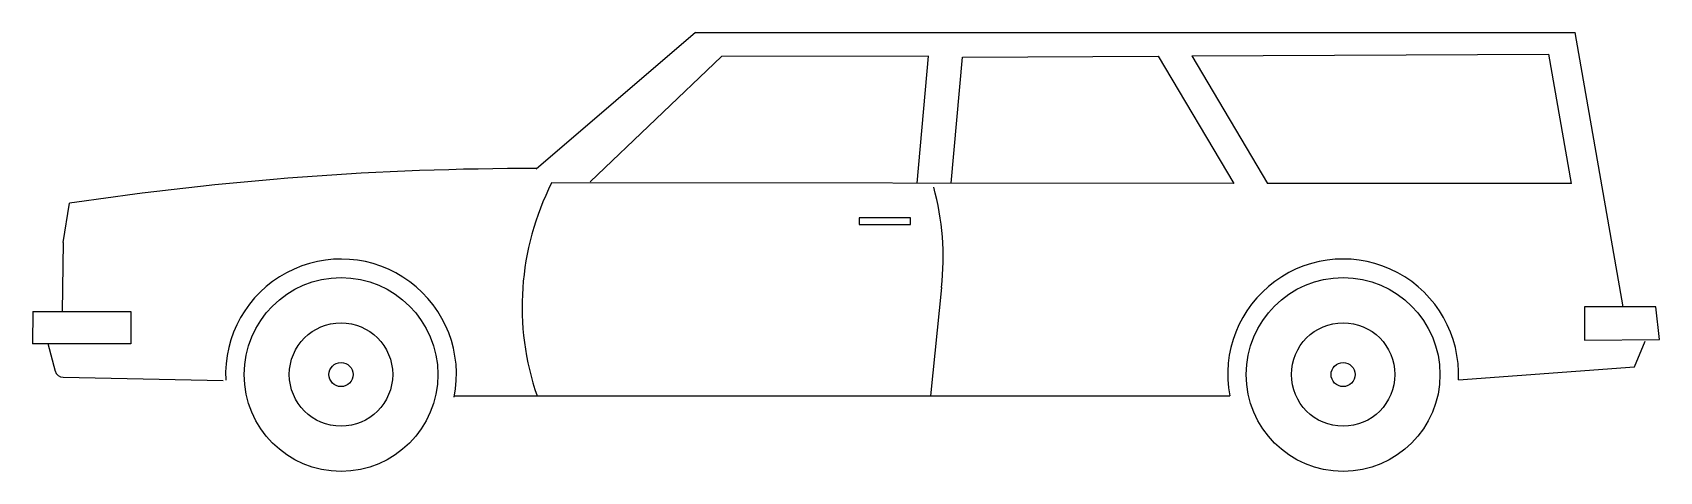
# Model space of a CAD drawing. Extents: x -0.04 to 4.4, y 0 to 1.2.
import ezdxf

# ---------------------------------------------------------------- set-up
doc = ezdxf.new("R2010")
doc.units = 0
doc.header["$LTSCALE"] = 1.2
doc.header["$MEASUREMENT"] = 0
doc.layers.add('CARRO', color=3, linetype='CONTINUOUS')

msp = doc.modelspace()

# ---------------------------------------------------------------- linework, layer by layer
at = {"layer": 'CARRO'}
for p, q in [((1.7702, 1.2024), (1.3343, 0.8293)), ((1.7702, 1.2024), (4.1724, 1.2024)), ((4.3035, 0.4535), (4.1724, 1.2024)), ((1.8409, 1.1374), (1.4824, 0.7949)), ((2.4061, 1.1375), (1.8409, 1.1374)), ((2.3757, 0.7912), (2.4061, 1.1375)), ((2.4686, 0.7911), (2.4988, 1.1355)), ((2.4988, 1.1355), (3.0333, 1.1381)), ((3.0333, 1.1381), (3.24, 0.7907)), ((3.1256, 1.1386), (4.1005, 1.1433)), ((3.1256, 1.1386), (3.3326, 0.7907)), ((4.1623, 0.7901), (4.1005, 1.1433)), ((3.24, 0.7907), (1.3769, 0.792)), ((4.1623, 0.7901), (3.3326, 0.7907)), ((0.0432, 0.6296), (0.0602, 0.7365)), ((2.2171, 0.6962), (2.2171, 0.6787)), ((2.3574, 0.6962), (2.2171, 0.6962)), ((2.2171, 0.6787), (2.3574, 0.6787)), ((2.3574, 0.6787), (2.3574, 0.6962)), ((0.0432, 0.6296), (0.0404, 0.4414)), ((2.4415, 0.5068), (2.4115, 0.2105)), ((4.1976, 0.4535), (4.1976, 0.3628)), ((4.3928, 0.4535), (4.1976, 0.4535)), ((4.4028, 0.3648), (4.3928, 0.4535)), ((-0.04, 0.4414), (-0.0408, 0.3523)), ((-0.04, 0.4414), (0.2278, 0.4414)), ((0.2278, 0.4414), (0.2278, 0.3523)), ((4.1976, 0.3628), (4.4028, 0.3648)), ((4.3345, 0.2896), (4.3634, 0.3598)), ((0.2278, 0.3523), (-0.0408, 0.3523)), ((0.0012, 0.3539), (0.0211, 0.2785)), ((3.8537, 0.2541), (4.3345, 0.2896)), ((0.0427, 0.2615), (0.4802, 0.2529)), ((1.1109, 0.2105), (3.2289, 0.2105))]:
    msp.add_line(p, q, dxfattribs=at)
for centre, radius in [((0.8017, 0.2689), 0.2645), ((3.5388, 0.2689), 0.2645), ((0.8017, 0.2689), 0.1412), ((3.5388, 0.2689), 0.1412), ((0.8017, 0.2689), 0.0329), ((3.5388, 0.2689), 0.0329)]:
    msp.add_circle(centre, radius, dxfattribs=at)
for centre, radius, start, end in [((1.3316, -7.7381), 8.5694, 89.96627, 98.53189), ((2.0434, 0.4543), 0.7471, 153.1294, 199.0492), ((1.7417, 0.5906), 0.7048, 353.1756, 15.6219), ((0.8017, 0.2689), 0.3153, 348.7663, 182.8486), ((3.5388, 0.2689), 0.3153, 357.3058, 190.6785), ((0.0432, 0.2844), 0.0229, 194.794, 268.7224)]:
    msp.add_arc(centre, radius, start, end, dxfattribs=at)

doc.saveas('drawing.dxf')
